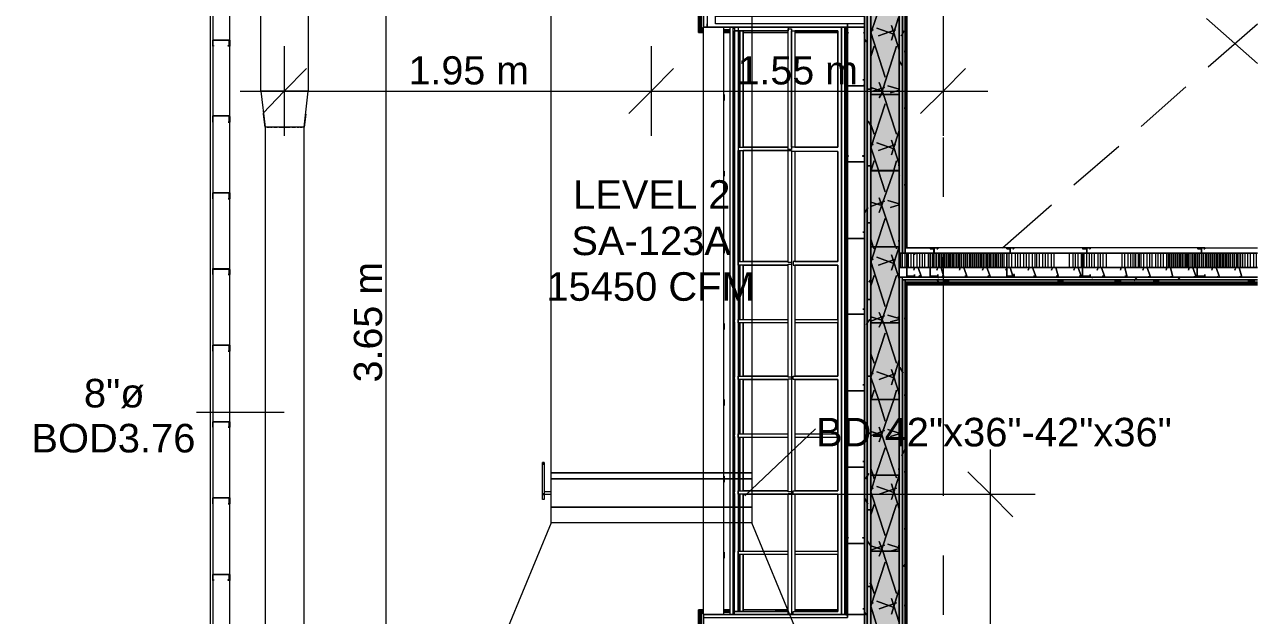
# Model space of a CAD drawing. Header units: metres. Extents: x -2 to 207, y -8 to 52.
# Drawn here: x 53.51 to 60.07, y 27.83 to 30.97 of the extents above; entities that cross this region are included whole.
import ezdxf

# ---------------------------------------------------------------- set-up
doc = ezdxf.new("R2010")
doc.units = ezdxf.units.M
doc.layers.add('HVAC - Ductos', color=5, linetype='Continuous', lineweight=0)
doc.layers.add('PDF_Text', color=7, linetype='Continuous', lineweight=0)
doc.layers.add('PDF_Geometry', color=7, linetype='Continuous', lineweight=0, true_color=0xaaaaaa)
doc.layers.add('PDF_Solid Fills', color=7, linetype='Continuous', lineweight=0, true_color=0xffffff)
doc.styles.add('PDF Helvetica', font='')
doc.styles.get('PDF Helvetica').set_extended_font_data('Helvetica')

msp = doc.modelspace()

# ---------------------------------------------------------------- hatches: boundary and pattern name
at = {"layer": 'PDF_Solid Fills', "lineweight": 0, "transparency": 33554559}
h = msp.add_hatch(color=256, dxfattribs=at)
h.paths.add_polyline_path([(57.9808, 26.6994), (57.9945, 26.6994), (57.9945, 32.8939), (57.9808, 32.8939)])
h.paths.add_polyline_path([(57.9945, 24.3811), (57.9808, 24.3811), (57.9808, 22.7408), (57.9945, 22.7408)])
h = msp.add_hatch(color=256, dxfattribs=at)
h.paths.add_polyline_path([(57.9808, 26.6994), (57.9945, 26.6994), (57.9945, 32.8939), (57.9808, 32.8939)])
h.paths.add_polyline_path([(57.9945, 24.3811), (57.9808, 24.3811), (57.9808, 22.7408), (57.9945, 22.7408)])
h = msp.add_hatch(color=256, dxfattribs=at)
h.paths.add_polyline_path([(58.0128, 26.6994), (58.0128, 32.8801), (57.9945, 32.8801), (57.9945, 26.6994)])
h.paths.add_polyline_path([(58.0128, 22.7545), (58.0128, 24.3811), (57.9945, 24.3811), (57.9945, 22.7545)])
h = msp.add_hatch(color=256, dxfattribs=at)
h.paths.add_polyline_path([(58.0128, 26.6994), (58.0128, 32.8801), (57.9945, 32.8801), (57.9945, 26.6994)])
h.paths.add_polyline_path([(58.0128, 22.7545), (58.0128, 24.3811), (57.9945, 24.3811), (57.9945, 22.7545)])
h = msp.add_hatch(color=256, dxfattribs=at)
h.paths.add_polyline_path([(58.164, 26.6994), (58.164, 32.7289), (58.0128, 32.7289), (58.0128, 26.6994)])
h.paths.add_polyline_path([(58.164, 24.3811), (58.0128, 24.3811), (58.0128, 22.9057), (58.0448, 22.9103), (58.164, 22.9103)])
h = msp.add_hatch(color=256, dxfattribs=at)
h.paths.add_polyline_path([(58.164, 26.6994), (58.164, 32.7289), (58.0128, 32.7289), (58.0128, 26.6994)])
h.paths.add_polyline_path([(58.164, 24.3811), (58.0128, 24.3811), (58.0128, 22.9057), (58.1457, 22.9103), (58.164, 22.9103)])
h = msp.add_hatch(color=256, dxfattribs=at)
h.paths.add_polyline_path([(58.164, 29.7554), (58.1823, 29.7554), (58.1823, 32.7106), (58.164, 32.7106)])
h.paths.add_polyline_path([(58.1823, 22.9378), (58.164, 22.9378), (58.164, 22.9241), (58.1823, 22.9241)])
h.paths.add_polyline_path([(58.164, 22.9424), (58.1823, 22.9424), (58.1823, 24.3811), (58.164, 24.3811)])
h.paths.add_polyline_path([(58.164, 26.6994), (58.1823, 26.6994), (58.1823, 29.6271), (58.164, 29.6271)])
h = msp.add_hatch(color=256, dxfattribs=at)
h.paths.add_polyline_path([(58.1961, 24.3811), (58.1823, 24.3811), (58.1823, 22.9378), (58.1961, 22.9378)])
h.paths.add_polyline_path([(58.1823, 29.7554), (58.1961, 29.7554), (58.1961, 32.6969), (58.1823, 32.6969)])
h.paths.add_polyline_path([(58.1823, 26.6994), (58.1961, 26.6994), (58.1961, 29.6133), (58.1823, 29.6133)])
h = msp.add_hatch(color=256, dxfattribs=at)
h.paths.add_polyline_path([(58.164, 26.6994), (58.1823, 26.6994), (58.1823, 29.6271), (58.164, 29.6271)])
h.paths.add_polyline_path([(58.164, 22.9241), (58.1823, 22.9241), (58.1823, 24.3811), (58.164, 24.3811)])
h = msp.add_hatch(color=256, dxfattribs=at)
h.paths.add_polyline_path([(58.1823, 26.6994), (58.1961, 26.6994), (58.1961, 29.6133), (58.1823, 29.6133)])
h.paths.add_polyline_path([(58.1823, 22.9378), (58.1961, 22.9378), (58.1961, 24.3811), (58.1823, 24.3811)])

# ---------------------------------------------------------------- linework, layer by layer
at = {"layer": 'HVAC - Ductos', "lineweight": 0}
for points in [[(54.769, 30.6167), (54.769, 33.6865), (55.0209, 33.6865), (55.0209, 30.6167)], [(57.3806, 28.587), (56.313, 28.587), (56.313, 31.0245), (57.3806, 31.0245)], [(56.313, 28.555), (56.313, 28.587), (57.3806, 28.587), (57.3806, 28.555)], [(57.3806, 28.4037), (57.3806, 28.3213), (56.313, 28.3213), (56.313, 28.4037)], [(57.3806, 28.3213), (56.313, 28.3213), (56.0839, 27.7669), (57.6096, 27.7669)]]:
    msp.add_lwpolyline(points, close=True, dxfattribs=at)
for points in [[(55.4333, 32.6052), (55.4333, 31.2078), (55.4333, 27.5654), (55.4333, 24.152)], [(54.8927, 30.855), (54.8927, 30.6167), (54.8927, 30.3785)], [(56.8444, 30.855), (56.8444, 30.6167), (56.8444, 30.3785)], [(58.3977, 30.855), (58.3977, 30.6167), (58.3977, 30.3785)], [(55.0118, 30.7359), (54.8927, 30.6167), (54.7781, 30.4977)], [(56.9636, 30.7359), (56.8444, 30.6167), (56.7254, 30.4977)], [(58.5168, 30.7359), (58.3977, 30.6167), (58.2785, 30.4977)], [(54.659, 30.6167), (56.8444, 30.6167), (58.6359, 30.6167)], [(55.0072, 30.4931), (54.998, 30.4243), (55.0209, 30.6167), (54.769, 30.6167), (54.7919, 30.4243), (54.7827, 30.4931)], [(54.7965, 30.4243), (54.7919, 30.4243), (54.7919, 26.5894), (54.7965, 26.5894)], [(54.998, 30.4243), (54.9935, 30.4243), (54.9752, 30.4243), (54.9568, 30.4243), (54.9247, 30.4243), (54.8927, 30.4243), (54.8652, 30.4243), (54.8331, 30.4243), (54.8148, 30.4243), (54.7965, 30.4243), (54.7919, 30.4243)], [(54.8011, 30.4243), (54.8057, 30.4243), (54.8148, 30.4243)], [(54.8194, 30.4243), (54.8239, 30.4243), (54.8285, 30.4243)], [(54.8377, 30.4243), (54.8423, 30.4243), (54.856, 30.4243)], [(54.8652, 30.4243), (54.8697, 30.4243), (54.8927, 30.4243), (54.9201, 30.4243), (54.9247, 30.4243)], [(54.9339, 30.4243), (54.9477, 30.4243), (54.9522, 30.4243)], [(54.9614, 30.4243), (54.966, 30.4243), (54.9706, 30.4243)], [(54.9752, 30.4243), (54.9843, 30.4243), (54.9889, 30.4243)], [(54.998, 27.6524), (54.998, 30.4243), (54.9935, 30.4243)], [(54.8927, 28.9077), (54.4254, 28.9077)], [(57.3439, 28.4634), (57.7196, 28.8207)], [(58.6497, 22.9332), (58.6497, 25.5219), (58.6497, 28.7108)], [(58.5306, 28.5916), (58.6497, 28.4725), (58.7688, 28.3534)], [(57.4904, 28.4725), (58.6497, 28.4725), (58.8879, 28.4725)]]:
    msp.add_lwpolyline(points, dxfattribs=at)
at = {"layer": 'PDF_Geometry', "lineweight": 0}
for points in [[(54.4986, 32.8939), (53.0188, 32.8939), (53.0188, 32.8022), (53.0188, 32.7885), (53.0188, 22.8325), (53.0188, 22.7866), (53.0233, 22.7866), (53.0371, 22.7866), (53.0371, 32.7885), (54.4986, 32.7885), (54.4986, 22.8645), (54.604, 22.8645), (54.604, 32.8939), (54.5124, 32.8939)], [(57.9808, 26.6994), (57.9945, 26.6994), (57.9945, 32.8939), (57.9808, 32.8939)], [(57.9945, 26.6994), (58.0128, 26.6994), (58.0128, 32.8801), (57.9945, 32.8801)], [(58.0128, 26.6994), (58.164, 26.6994), (58.164, 32.7289), (58.0128, 32.7289)], [(58.164, 29.7554), (58.1823, 29.7554), (58.1823, 32.7106), (58.164, 32.7106)], [(58.1823, 29.7554), (58.1961, 29.7554), (58.1961, 32.6969), (58.1823, 32.6969)], [(58.2007, 32.6969), (58.2007, 29.7828), (58.2007, 32.6969), (60.07, 32.6969)], [(58.2053, 29.7828), (58.2053, 32.6877)], [(58.2053, 29.7828), (58.2053, 32.6877)], [(57.1102, 30.9421), (57.1102, 31.2444)], [(57.1239, 30.9558), (57.88, 30.9558), (57.8754, 30.9558)], [(57.2477, 30.9558), (57.2293, 30.9558), (57.2293, 27.8357), (57.8754, 27.8357), (57.88, 27.8357), (57.88, 30.9558), (57.8754, 30.9558), (57.8754, 27.8357), (57.8754, 30.9558)], [(57.8891, 30.9558), (57.88, 30.9558), (57.88, 27.8311), (57.8891, 27.8311)], [(57.9762, 30.9237), (57.9762, 30.9283), (57.9808, 30.9283), (57.9808, 30.9558), (57.9762, 30.9558), (57.8891, 30.9558), (57.8891, 30.9283), (57.8937, 30.9283), (57.8937, 30.9237), (57.8891, 30.9237), (57.8891, 30.9558), (57.9762, 30.9558), (57.9808, 30.9558), (57.9808, 30.9237)], [(57.1057, 30.9375), (57.1239, 30.9375)], [(57.266, 30.9421), (57.2293, 30.9421)], [(57.266, 30.9421), (57.2293, 30.9421)], [(57.2293, 30.9375), (57.266, 30.9375)], [(57.2293, 30.9283), (57.266, 30.9283)], [(57.2889, 30.9375), (57.3072, 30.9375), (57.3072, 27.8494), (57.2889, 27.8494)], [(57.3072, 30.9283), (57.3164, 30.9283)], [(57.3164, 30.9375), (57.3164, 30.319), (57.3164, 30.9375), (57.3347, 30.9375)], [(57.3347, 30.9283), (57.573, 30.9283)], [(57.573, 30.3052), (57.573, 30.9466), (57.5913, 30.9466), (57.5913, 30.3052)], [(57.6096, 30.9283), (57.8387, 30.9283)], [(57.8387, 30.9375), (57.8387, 30.319)], [(54.5124, 30.887), (54.5994, 30.887), (54.604, 30.887), (54.604, 30.855), (54.5948, 30.855), (54.5948, 30.8596), (54.5994, 30.8596), (54.5994, 30.887), (54.5124, 30.887), (54.5124, 30.8596), (54.517, 30.8596), (54.517, 30.855), (54.5124, 30.855)], [(57.8891, 30.6488), (57.8891, 30.6442), (57.9762, 30.6442), (57.9762, 30.6488), (57.9808, 30.6488), (57.9808, 30.6763), (57.9716, 30.6763), (57.9808, 30.6763), (57.9808, 30.6488), (57.9808, 30.6442), (57.9762, 30.6442), (57.8891, 30.6442), (57.8891, 30.6488), (57.8891, 30.6763)], [(57.8937, 30.6763), (57.8891, 30.6763)], [(58.164, 30.5984), (58.0128, 30.5984), (58.0128, 30.6305), (58.0174, 30.6305), (58.0174, 30.6259), (58.0128, 30.6259), (58.0128, 30.5984), (58.164, 30.5984), (58.164, 30.6259), (58.1594, 30.6259), (58.1594, 30.6305), (58.164, 30.6305)], [(54.5124, 30.4793), (54.5124, 30.4839), (54.5994, 30.4839), (54.604, 30.4793), (54.604, 30.4518), (54.5948, 30.4518), (54.5994, 30.4518), (54.5994, 30.4793), (54.5994, 30.4839), (54.5124, 30.4839), (54.5124, 30.4793), (54.5124, 30.4518)], [(54.517, 30.4518), (54.5124, 30.4518)], [(57.2798, 30.3144), (57.2889, 30.3144)], [(57.3164, 30.3006), (57.3164, 29.7096)], [(57.573, 30.3006), (57.5913, 30.3006), (57.5913, 29.705), (57.573, 29.705)], [(57.8387, 30.296), (57.8387, 29.7096)], [(57.8937, 30.2732), (57.8937, 30.2686), (57.8891, 30.2686), (57.8891, 30.241), (57.9762, 30.241), (57.9808, 30.241), (57.9808, 30.2686), (57.9716, 30.2686), (57.9716, 30.2732), (57.9808, 30.2732), (57.9808, 30.241), (57.9762, 30.241), (57.8891, 30.241), (57.8891, 30.2732)], [(58.164, 30.1952), (58.164, 30.1906), (58.0128, 30.1906), (58.0128, 30.1952), (58.0128, 30.2228), (58.0174, 30.2228), (58.0128, 30.2228), (58.0128, 30.1952), (58.164, 30.1952), (58.164, 30.2228)], [(58.1594, 30.2228), (58.164, 30.2228)], [(54.5124, 30.0761), (54.5994, 30.0761), (54.604, 30.0761), (54.604, 30.0441), (54.5948, 30.0441), (54.5994, 30.0441), (54.5994, 30.0761), (54.5124, 30.0761), (54.5124, 30.0441)], [(54.517, 30.0441), (54.5124, 30.0441)], [(57.8891, 29.8379), (57.8891, 29.8333), (57.9762, 29.8333), (57.9808, 29.8333), (57.9808, 29.8379), (57.9808, 29.8654), (57.9716, 29.8654), (57.9808, 29.8654), (57.9808, 29.8379), (57.9808, 29.8333), (57.9762, 29.8333), (57.8891, 29.8333), (57.8891, 29.8379), (57.8891, 29.8654)], [(57.8937, 29.8654), (57.8891, 29.8654)], [(58.164, 29.7874), (58.0128, 29.7874), (58.0128, 29.8195), (58.0174, 29.8195), (58.0128, 29.8195), (58.0128, 29.7874), (58.164, 29.7874), (58.164, 29.8195)], [(58.1594, 29.8195), (58.164, 29.8195)], [(58.3702, 29.7554), (58.3519, 29.7554), (58.3519, 29.7783), (58.3473, 29.7783), (58.3335, 29.7783), (58.3289, 29.7828), (58.3335, 29.7828), (58.3702, 29.7828), (58.3702, 29.7783), (58.3656, 29.7783), (58.3702, 29.7783), (58.3702, 29.7828), (58.3289, 29.7828), (58.3289, 29.7783), (58.3473, 29.7783), (58.3473, 29.7554), (58.3289, 29.7554), (58.3289, 29.6317), (58.3702, 29.6317), (58.3702, 29.6408), (58.3702, 29.6317), (58.3289, 29.6317), (58.3289, 29.7554)], [(58.7779, 29.7554), (58.7551, 29.7554), (58.7551, 29.7783), (58.7367, 29.7783), (58.7367, 29.7828), (58.7733, 29.7828), (58.7733, 29.7783), (58.7688, 29.7783), (58.7733, 29.7783), (58.7779, 29.7828), (58.7733, 29.7828), (58.7367, 29.7828), (58.7367, 29.7783), (58.7551, 29.7783), (58.7551, 29.7554), (58.7367, 29.7554), (58.7367, 29.6317), (58.7733, 29.6317), (58.7779, 29.6317), (58.7779, 29.6408), (58.7733, 29.6408), (58.7733, 29.6317), (58.7367, 29.6317), (58.7367, 29.7554)], [(59.1811, 29.7554), (59.1628, 29.7554), (59.1628, 29.7783), (59.1582, 29.7783), (59.1444, 29.7783), (59.1444, 29.7828), (59.1811, 29.7828), (59.1811, 29.7783), (59.1766, 29.7783), (59.1811, 29.7783), (59.1811, 29.7828), (59.1399, 29.7828), (59.1399, 29.7783), (59.1582, 29.7783), (59.1628, 29.7783), (59.1628, 29.7554), (59.1444, 29.7554), (59.1399, 29.7554), (59.1399, 29.6317), (59.1444, 29.6317), (59.1811, 29.6317), (59.1811, 29.6408), (59.1811, 29.6317), (59.1399, 29.6317), (59.1399, 29.7554)], [(59.7905, 29.7554), (59.7722, 29.7554), (59.7722, 29.7783), (59.7539, 29.7783), (59.7539, 29.7828), (59.7905, 29.7828), (59.7905, 29.7783), (59.7859, 29.7783), (59.7905, 29.7783), (59.7905, 29.7828), (59.7539, 29.7828), (59.7493, 29.7828), (59.7539, 29.7783), (59.7722, 29.7783), (59.7722, 29.7554), (59.7539, 29.7554), (59.7493, 29.7554), (59.7493, 29.6317), (59.7539, 29.6317), (59.7905, 29.6317), (59.7905, 29.6408), (59.7905, 29.6317), (59.7539, 29.6317), (59.7493, 29.6317), (59.7493, 29.7554), (59.7539, 29.7554)], [(58.2465, 29.7554), (58.2465, 29.7462), (58.2465, 29.7554), (58.2098, 29.7554), (58.2053, 29.7554), (58.2053, 29.6317), (58.2098, 29.6317), (58.2465, 29.6317), (58.2465, 29.6408), (58.2465, 29.6317), (58.2098, 29.6317), (58.2053, 29.6317), (58.2053, 29.7554), (58.2098, 29.7554)], [(54.5124, 29.6684), (54.5124, 29.673), (54.5994, 29.673), (54.5994, 29.6684), (54.604, 29.6684), (54.604, 29.6408), (54.5948, 29.6408), (54.5994, 29.6408), (54.5994, 29.6684), (54.5124, 29.6684), (54.5124, 29.6408)], [(57.3164, 29.6912), (57.3164, 29.4026)], [(57.573, 29.0956), (57.573, 29.6958), (57.5913, 29.6958), (57.5913, 29.0956)], [(54.517, 29.6408), (54.5124, 29.6408)], [(58.164, 26.6994), (58.1823, 26.6994), (58.1823, 29.6271), (58.164, 29.6271)], [(58.1823, 26.6994), (58.1961, 26.6994), (58.1961, 29.6133), (58.1823, 29.6133)], [(58.1961, 29.5996), (60.07, 29.5996)], [(58.2053, 22.9516), (58.2053, 29.5859), (58.2053, 22.947), (58.2053, 29.5859)], [(60.07, 29.5859), (58.2053, 29.5859)], [(60.07, 29.5859), (58.2053, 29.5859)], [(58.1961, 29.5721), (58.1961, 22.9424)], [(57.8891, 29.4301), (57.9762, 29.4301), (57.9808, 29.4301), (57.9808, 29.4575), (57.9716, 29.4575), (57.9808, 29.4575), (57.9808, 29.4301), (57.9762, 29.4301), (57.8891, 29.4301), (57.8891, 29.4575)], [(57.8937, 29.4575), (57.8891, 29.4575)], [(57.3164, 29.3843), (57.3164, 29.1002)], [(58.164, 29.3843), (58.0128, 29.3843), (58.0128, 29.4163), (58.0174, 29.4163), (58.0174, 29.4117), (58.0128, 29.4117), (58.0128, 29.3843), (58.164, 29.3843), (58.164, 29.4117), (58.1594, 29.4117), (58.1594, 29.4163), (58.164, 29.4163)], [(54.5124, 29.2652), (54.5994, 29.2652), (54.604, 29.2652), (54.604, 29.233), (54.5948, 29.233), (54.5994, 29.233), (54.5994, 29.2652), (54.5124, 29.2652), (54.5124, 29.233)], [(54.517, 29.233), (54.5124, 29.233)], [(57.3164, 29.0819), (57.3164, 28.7932)], [(57.573, 28.4863), (57.573, 29.0865), (57.5913, 29.0865), (57.5913, 28.4863)], [(57.8891, 29.0223), (57.9762, 29.0223), (57.9808, 29.0223), (57.9808, 29.0544), (57.9716, 29.0544), (57.9808, 29.0544), (57.9808, 29.0223), (57.9762, 29.0223), (57.8891, 29.0223), (57.8891, 29.0544)], [(57.8937, 29.0544), (57.8891, 29.0544)], [(58.164, 28.9811), (58.164, 28.9765), (58.0128, 28.9765), (58.0128, 28.9811), (58.0128, 29.0086), (58.0174, 29.0086), (58.0128, 29.0086), (58.0128, 28.9811), (58.0128, 28.9765), (58.164, 28.9765), (58.164, 28.9811), (58.164, 29.0086)], [(58.1594, 29.0086), (58.164, 29.0086)], [(54.5124, 28.8574), (54.5994, 28.8574), (54.604, 28.8574), (54.604, 28.8299), (54.5948, 28.8299), (54.5994, 28.8299), (54.5994, 28.8574), (54.5124, 28.8574), (54.5124, 28.8299)], [(54.517, 28.8299), (54.5124, 28.8299)], [(57.3164, 28.7749), (57.3164, 28.4908)], [(57.8891, 28.6192), (57.9762, 28.6192), (57.9808, 28.6192), (57.9808, 28.6466), (57.9716, 28.6466), (57.9808, 28.6466), (57.9808, 28.6192), (57.9808, 28.6146), (57.9762, 28.6146), (57.8891, 28.6146), (57.8891, 28.6192), (57.8891, 28.6466)], [(57.8937, 28.6466), (57.8891, 28.6466)], [(58.164, 28.5733), (58.0128, 28.5733), (58.0128, 28.6054), (58.0174, 28.6054), (58.0128, 28.6054), (58.0128, 28.5733), (58.164, 28.5733), (58.164, 28.6054)], [(58.1594, 28.6054), (58.164, 28.6054)], [(57.3164, 28.4725), (57.3164, 28.1701)], [(57.573, 28.4771), (57.5913, 28.4771), (57.5913, 27.8357), (57.573, 27.8357)], [(54.5124, 28.4496), (54.5124, 28.4542), (54.5994, 28.4542), (54.604, 28.4542), (54.604, 28.4496), (54.604, 28.4221), (54.5948, 28.4221), (54.5994, 28.4221), (54.5994, 28.4496), (54.5994, 28.4542), (54.5124, 28.4542), (54.5124, 28.4496), (54.5124, 28.4221)], [(54.517, 28.4221), (54.5124, 28.4221)], [(57.8937, 28.2434), (57.8937, 28.2388), (57.8891, 28.2388), (57.8891, 28.2114), (57.9762, 28.2114), (57.9808, 28.2114), (57.9808, 28.2388), (57.9716, 28.2388), (57.9716, 28.2434), (57.9808, 28.2434), (57.9808, 28.2114), (57.9762, 28.2114), (57.8891, 28.2114), (57.8891, 28.2434)], [(57.3347, 27.8494), (57.3347, 28.1518), (57.3347, 27.8494), (57.3164, 27.8494), (57.3164, 28.1518), (57.3164, 27.8494)], [(58.164, 28.1701), (58.0128, 28.1701), (58.0128, 28.1976), (58.0174, 28.1976), (58.0128, 28.1976), (58.0128, 28.1701), (58.164, 28.1701), (58.164, 28.1976)], [(58.1594, 28.1976), (58.164, 28.1976)], [(54.5124, 28.0464), (54.5994, 28.0464), (54.604, 28.0464), (54.604, 28.0144), (54.5948, 28.0144), (54.5948, 28.019), (54.5994, 28.019), (54.5994, 28.0464), (54.5124, 28.0464), (54.5124, 28.019), (54.517, 28.019), (54.517, 28.0144), (54.5124, 28.0144)], [(57.1102, 27.5241), (57.1057, 27.5241), (57.1011, 27.5241), (57.0965, 27.5241), (57.0965, 27.8585), (57.1011, 27.8585), (57.1011, 27.8539), (57.1057, 27.8539), (57.1057, 27.8494), (57.1102, 27.8494)], [(57.88, 27.8311), (57.1239, 27.8311), (57.1239, 27.8357), (57.2293, 27.8357), (57.8754, 27.8357), (57.88, 27.8357)], [(57.1239, 27.8311), (57.1239, 27.8173), (57.8891, 27.8173), (57.8891, 27.8311)], [(57.266, 27.8585), (57.2293, 27.8585)], [(57.266, 27.8494), (57.2293, 27.8494)], [(57.2293, 27.8494), (57.266, 27.8494)], [(57.2293, 27.8448), (57.266, 27.8448)], [(57.3164, 27.8585), (57.3072, 27.8585)], [(57.573, 27.8585), (57.3347, 27.8585)], [(57.8387, 27.8585), (57.6096, 27.8585)], [(57.8891, 27.8357), (57.9762, 27.8357), (57.9808, 27.8357), (57.9808, 27.8631), (57.9716, 27.8631), (57.9808, 27.8631), (57.9808, 27.8357), (57.9808, 27.8311), (57.9762, 27.8311), (57.8891, 27.8311), (57.8891, 27.8357), (57.8891, 27.8631)], [(57.8937, 27.8631), (57.8891, 27.8631)]]:
    msp.add_lwpolyline(points, close=True, dxfattribs=at)
for points in [[(60.07, 32.9121), (57.9808, 32.9121), (57.9808, 32.6969), (57.9808, 26.6994), (58.1961, 26.6994), (58.1961, 29.595), (60.07, 29.595)], [(57.9808, 32.9121), (57.9808, 26.6994), (57.9808, 32.9121)], [(60.07, 32.8939), (57.9945, 32.8939), (57.9945, 32.8801), (57.9945, 32.6969), (57.9945, 26.6994), (57.9945, 26.6627), (58.0128, 26.6627), (57.9945, 26.6627), (57.9808, 26.6627), (57.9945, 26.6627), (57.9945, 24.3811), (57.9945, 22.9378), (57.9945, 22.7545), (57.9945, 22.7408), (60.07, 22.7408)], [(57.9945, 24.3811), (58.0128, 24.3811), (58.0128, 26.6627), (58.0128, 26.6994), (58.0128, 32.6969), (58.0128, 32.7289), (58.0128, 32.8801), (60.0699, 32.8801)], [(54.4986, 32.8022), (54.5124, 32.8022), (54.5124, 32.7885), (54.5124, 30.4793)], [(57.1239, 27.5241), (57.1239, 27.8357), (57.1102, 27.8448), (57.1102, 27.5241), (57.1102, 27.8494), (57.1102, 27.5241), (57.1102, 27.8448), (57.1239, 27.8357), (57.1239, 30.9558), (57.1239, 32.7793), (57.1239, 30.9558), (57.1102, 30.9421), (57.1057, 30.9375), (57.1011, 30.9329), (57.0965, 30.9283), (57.1239, 30.9283), (57.0965, 30.9283), (57.1011, 30.9329), (57.1057, 30.9375), (57.1057, 31.2444), (57.1057, 30.9375), (57.1011, 30.9329), (57.0965, 30.9283), (57.0965, 31.2444)], [(57.1239, 32.7793), (57.1239, 30.9558), (57.1239, 32.7793)], [(57.1423, 32.7793), (57.1423, 30.9558), (57.1423, 30.9741)], [(60.07, 29.6775), (59.7493, 29.6775), (60.07, 29.6775), (59.7493, 29.6775), (59.1399, 29.6775), (58.7367, 29.6775), (58.3289, 29.6775), (58.2053, 29.6775), (58.1961, 29.6775), (58.164, 29.6775), (58.164, 29.7554), (58.164, 32.6969), (58.164, 32.7106), (58.164, 32.7289), (60.07, 32.7289)], [(57.9808, 26.6994), (57.9808, 32.6969)], [(60.07, 32.7106), (58.1823, 32.7106), (58.1823, 32.6969), (58.1823, 29.7554), (58.164, 29.7554), (58.164, 29.6775), (58.164, 29.6271), (58.164, 26.6994), (58.164, 26.6627), (58.164, 24.3811), (58.0128, 24.3811)], [(60.07, 32.6969), (58.1961, 32.6969), (60.07, 32.6969), (58.1961, 32.6969), (60.07, 32.6969), (58.1961, 32.6969), (58.1961, 29.7828), (58.1961, 32.6969), (58.1961, 29.7828), (58.1961, 32.6923), (60.07, 32.6923), (58.1961, 32.6923), (58.1961, 29.7828), (58.1961, 32.6969), (58.1961, 29.7828), (58.1961, 29.7554), (58.1961, 29.7828)], [(58.3289, 29.7828), (58.1961, 29.7828), (58.1961, 32.6969), (60.07, 32.6969)], [(58.1961, 32.6969), (58.1961, 29.7828), (58.1961, 32.6969)], [(58.3977, 31.9546), (58.3977, 30.6855)], [(57.0965, 31.2444), (57.0965, 30.9283), (57.1011, 30.9329), (57.1057, 30.9375), (57.1102, 30.9421), (57.1239, 30.9421), (57.1102, 30.9421), (57.1239, 30.9421), (57.1102, 30.9421), (57.1239, 30.9421), (57.1102, 30.9421), (57.1239, 30.9558), (57.1239, 31.2444)], [(57.1239, 31.2444), (57.1239, 30.9558), (57.1102, 30.9421), (57.1102, 31.2444), (57.1102, 30.9421), (57.1102, 31.2444)], [(57.1102, 31.2444), (57.1102, 30.9421), (57.1239, 30.9558), (57.1423, 30.9558), (57.8891, 30.9558), (57.8891, 30.9741)], [(57.9808, 27.8173), (57.9808, 30.9741), (57.1881, 30.9741), (57.1881, 31.0154), (57.2477, 31.0154), (57.6005, 31.0154), (57.9166, 31.0154), (57.9808, 31.0154), (57.9166, 31.0154), (57.6005, 31.0154), (57.2477, 31.0154), (57.2339, 31.0154), (57.2339, 31.0657), (57.9808, 31.0657)], [(57.266, 27.8357), (57.266, 30.9558)], [(57.2889, 30.9558), (57.2889, 30.9512), (57.2798, 30.9512), (57.2889, 30.9512), (57.2889, 30.3144), (57.2889, 30.3052), (57.2798, 30.3052), (57.2889, 30.3052), (57.2889, 29.705), (57.2798, 29.705), (57.2889, 29.705), (57.2889, 29.6958)], [(57.2798, 30.9558), (57.2798, 27.8357), (57.2889, 27.8357), (57.2889, 28.1564), (57.2798, 28.1564)], [(57.573, 30.9558), (57.573, 30.9375), (57.3072, 30.9375), (57.2889, 30.9375)], [(57.3072, 30.9558), (57.3072, 30.9375), (57.3072, 30.319), (57.573, 30.319), (57.3347, 30.319), (57.3347, 30.9375), (57.3347, 30.319)], [(57.857, 30.9558), (57.857, 27.8357), (57.857, 30.9558)], [(57.8891, 30.9741), (57.8891, 27.8173)], [(57.8891, 27.8173), (57.8891, 30.9741), (57.8891, 27.8173)], [(57.9808, 30.9741), (57.9808, 30.9558), (57.9808, 27.8357), (57.9808, 27.8173)], [(60.07, 30.7634), (59.7997, 31.0016)], [(59.8088, 30.745), (60.07, 30.9741)], [(57.266, 30.9421), (57.2293, 30.9421)], [(57.2293, 30.9421), (57.266, 30.9421)], [(57.573, 30.9375), (57.5042, 30.9375)], [(57.8387, 30.319), (57.5913, 30.319), (57.5913, 30.9375), (57.8387, 30.9375), (57.6096, 30.9375), (57.6096, 30.319), (57.8387, 30.319), (57.6096, 30.319)], [(57.8387, 30.9375), (57.6096, 30.9375)], [(59.4515, 30.4289), (59.6897, 30.6397)], [(57.2339, 30.5984), (57.2339, 30.5709), (57.2339, 30.5663), (57.2293, 30.5663)], [(54.5124, 30.4518), (54.5124, 29.6684)], [(58.3977, 30.3693), (58.3977, 30.0532)], [(57.3072, 30.319), (57.3072, 30.3006)], [(57.3347, 29.6912), (57.3347, 29.4026), (57.3347, 29.6912), (57.573, 29.6912), (57.3072, 29.6912), (57.3072, 29.7096), (57.573, 29.7096), (57.3347, 29.7096), (57.3347, 30.3006), (57.3347, 29.7096)], [(57.3072, 29.7096), (57.3072, 30.3006), (57.573, 30.3006), (57.3347, 30.3006)], [(57.5821, 30.3006), (57.5821, 30.3052)], [(59.0941, 30.1174), (59.3323, 30.3235)], [(57.8387, 30.296), (57.5913, 30.296), (57.5913, 27.8357)], [(57.6096, 30.296), (57.6096, 29.7096), (57.8387, 29.7096), (57.6005, 29.7096), (57.6005, 29.6912), (57.8387, 29.6912), (57.6096, 29.6912), (57.6096, 29.1002), (57.8387, 29.1002)], [(57.2339, 30.1906), (57.2339, 30.1631), (57.2293, 30.1631)], [(58.7138, 29.7828), (58.975, 30.0119)], [(57.2339, 29.7874), (57.2339, 29.7554), (57.2293, 29.7554)], [(58.1823, 29.7554), (58.1961, 29.7554), (60.07, 29.7554), (58.1961, 29.7554), (58.1961, 29.7828), (58.3289, 29.7828)], [(58.7367, 29.7828), (58.3702, 29.7828)], [(58.7367, 29.7828), (58.3702, 29.7828)], [(59.1444, 29.7828), (58.7733, 29.7828)], [(59.1444, 29.7828), (58.7733, 29.7828)], [(59.7539, 29.7828), (59.1811, 29.7828)], [(59.7539, 29.7828), (59.1811, 29.7828)], [(59.7905, 29.7828), (60.07, 29.7828)], [(59.7905, 29.7828), (60.07, 29.7828)], [(57.6096, 29.7096), (57.8387, 29.7096)], [(60.07, 29.7554), (58.164, 29.7554), (58.164, 29.6775)], [(58.3977, 29.7325), (58.3977, 28.4634)], [(57.2798, 29.6958), (57.2889, 29.6958), (57.2889, 29.3981), (57.2798, 29.3981)], [(57.6096, 29.4026), (57.8387, 29.4026), (57.8387, 29.6912), (57.8387, 29.1002), (57.8387, 29.3843), (57.6096, 29.3843)], [(57.8387, 29.6912), (57.6096, 29.6912)], [(60.07, 29.6271), (58.1961, 29.6271), (58.1823, 29.6271), (58.164, 29.6271), (58.164, 29.6775), (58.2053, 29.6775), (58.3289, 29.6775), (58.7367, 29.6775), (59.1399, 29.6775), (59.7493, 29.6775), (59.1399, 29.6775), (58.7367, 29.6775), (58.3289, 29.6775), (58.2053, 29.6775), (58.164, 29.6775), (58.164, 29.6271), (60.07, 29.6271)], [(54.5124, 29.6408), (54.5124, 23.7396)], [(60.07, 29.6133), (58.1823, 29.6133), (58.1823, 29.6271), (60.07, 29.6271)], [(58.1961, 22.9378), (58.1961, 24.3811), (58.1823, 24.3811), (58.1823, 26.6627), (58.1823, 26.6994), (58.1823, 29.6133), (58.1961, 29.6133), (60.07, 29.6133), (58.1961, 29.6133), (58.1961, 29.5996), (58.1961, 26.6994), (58.1961, 26.6627), (58.1961, 24.3811)], [(58.1961, 26.6994), (58.1961, 29.5996), (58.1961, 26.6994)], [(58.1961, 29.5996), (60.07, 29.5996)], [(58.1961, 29.5996), (58.1961, 29.595)], [(58.1961, 29.595), (58.1961, 22.9378)], [(58.1961, 29.595), (58.1961, 22.9378)], [(58.1961, 29.595), (60.07, 29.595)], [(60.07, 29.595), (58.1961, 29.595)], [(58.1961, 29.595), (60.07, 29.595)], [(58.1961, 29.595), (58.1961, 22.9378)], [(58.1961, 29.595), (58.1961, 22.9378)], [(58.1961, 29.595), (60.07, 29.595)], [(60.07, 29.595), (58.1961, 29.595)], [(58.1961, 29.595), (60.07, 29.595)], [(60.07, 29.595), (58.1961, 29.595)], [(58.2007, 22.9378), (58.2007, 29.595), (60.07, 29.595), (58.2007, 29.595), (58.2007, 22.9378), (60.07, 22.9378)], [(58.7733, 29.6363), (58.7779, 29.6363)], [(57.2798, 29.3889), (57.2889, 29.3889), (57.2889, 29.0956), (57.2798, 29.0956)], [(57.573, 29.3843), (57.3072, 29.3843), (57.3072, 29.4026), (57.573, 29.4026)], [(57.3347, 29.0819), (57.3347, 28.7932), (57.3347, 29.0819), (57.573, 29.0819), (57.3072, 29.0819), (57.3072, 29.1002), (57.573, 29.1002), (57.3347, 29.1002), (57.3347, 29.3843), (57.3347, 29.1002)], [(57.2339, 29.3797), (57.2339, 29.3522), (57.2293, 29.3476)], [(57.2798, 29.0865), (57.2889, 29.0865), (57.2889, 28.7886), (57.2798, 28.7886)], [(57.8387, 29.0819), (57.6096, 29.0819), (57.8387, 29.0819), (57.6005, 29.0819), (57.6005, 29.1002), (57.8387, 29.1002), (57.6096, 29.1002)], [(57.6096, 28.7932), (57.8387, 28.7932), (57.8387, 29.0819), (57.8387, 28.4908), (57.8387, 28.7749), (57.6096, 28.7749)], [(57.6096, 29.0819), (57.6096, 28.4908), (57.8387, 28.4908), (57.6096, 28.4908)], [(57.2339, 28.9765), (57.2339, 28.9444), (57.2293, 28.9444)], [(57.573, 28.7749), (57.3072, 28.7749), (57.3072, 28.7932), (57.573, 28.7932)], [(57.2798, 28.7795), (57.2889, 28.7795), (57.2889, 28.4863), (57.2798, 28.4863)], [(57.3347, 28.4725), (57.3347, 28.1701), (57.3347, 28.4725), (57.573, 28.4725), (57.3072, 28.4725), (57.3072, 28.4908), (57.573, 28.4908), (57.3347, 28.4908), (57.3347, 28.7749), (57.3347, 28.4908)], [(57.2339, 28.5688), (57.2339, 28.5412), (57.2339, 28.5366), (57.2293, 28.5366)], [(57.2798, 28.4771), (57.2889, 28.4771), (57.2889, 28.1655), (57.2798, 28.1655)], [(57.8387, 28.4725), (57.6005, 28.4725), (57.6005, 28.4908), (57.8387, 28.4908)], [(57.6096, 28.1701), (57.8387, 28.1701), (57.8387, 28.4725), (57.8387, 27.8494), (57.8387, 28.1518), (57.6096, 28.1518)], [(57.6096, 28.4725), (57.8387, 28.4725), (57.6096, 28.4725), (57.6096, 27.8494), (57.8387, 27.8494), (57.6096, 27.8494)], [(57.2339, 28.1655), (57.2339, 28.1334), (57.2293, 28.1334)], [(57.2889, 28.1564), (57.2889, 28.1655)], [(57.573, 28.1518), (57.3072, 28.1518), (57.3072, 28.1701), (57.573, 28.1701)], [(57.3072, 27.8494), (57.3072, 28.1518)], [(58.3977, 28.1472), (58.3977, 27.8311)], [(57.1239, 25.8655), (57.967, 25.8655), (57.967, 22.8462), (57.967, 25.8655), (57.1239, 25.8655), (57.967, 25.8655), (57.1102, 25.8655), (57.967, 25.8655), (57.1239, 25.8655), (57.967, 25.8655), (57.1239, 25.8655), (57.1239, 25.8792), (54.604, 25.8792), (57.1239, 25.8792), (57.1239, 26.0121), (57.1239, 27.8311), (57.1239, 25.8792), (57.9808, 25.8792)], [(57.1102, 27.5241), (57.1102, 27.8494), (57.1102, 27.8448), (57.1102, 27.8494), (57.1239, 27.8494), (57.1102, 27.8494), (57.1239, 27.8494), (57.1102, 27.8494), (57.1057, 27.8494), (57.1057, 27.8539), (57.1011, 27.8539), (57.1011, 27.8585), (57.0965, 27.8585), (57.1239, 27.8585), (57.0965, 27.8585), (57.1011, 27.8585), (57.1011, 27.8539), (57.1057, 27.8539), (57.1057, 27.8494), (57.1239, 27.8494), (57.1057, 27.8494), (57.1057, 27.5241), (57.1057, 27.8494), (57.1057, 27.8539), (57.1011, 27.8539), (57.1011, 27.8585), (57.0965, 27.8585), (57.0965, 27.5241)], [(57.1239, 27.7074), (57.1239, 27.8357), (57.1102, 27.8448), (57.1239, 27.8448), (57.1102, 27.8448), (57.1239, 27.8357), (57.1239, 27.5241)], [(57.2293, 27.8494), (57.266, 27.8494)], [(57.2293, 27.8494), (57.266, 27.8494)], [(57.2889, 27.8357), (57.2889, 27.8494), (57.573, 27.8494), (57.5042, 27.8494)], [(57.6005, 27.8357), (57.6005, 27.8494), (57.8387, 27.8494)]]:
    msp.add_lwpolyline(points, dxfattribs=at)
at = {"layer": 'PDF_Geometry', "color": 254, "lineweight": 0, "true_color": 0xd2d2d2}
for points in [[(58.0907, 31.1574), (58.0402, 31.0016), (58.0128, 30.9237), (58.0402, 31.0016)], [(58.164, 31.0108), (58.1594, 31.0016), (58.1228, 30.887), (58.1594, 31.0016)], [(58.1228, 30.965), (58.164, 30.8366)], [(58.0266, 30.9421), (58.0128, 30.9375)], [(58.0128, 30.9283), (58.0907, 30.6901)], [(58.0448, 30.9512), (58.1365, 30.9192)], [(58.1457, 30.9421), (58.054, 30.91)], [(58.0311, 30.855), (58.0128, 30.8)], [(58.1503, 30.855), (58.0678, 30.5984), (58.0586, 30.5801), (58.0678, 30.5984)], [(58.0128, 30.6351), (58.0724, 30.6167)], [(58.0861, 30.6351), (58.0128, 30.6121)], [(58.0586, 30.6626), (58.0815, 30.5984), (58.1503, 30.3877), (58.0815, 30.5984)], [(58.1045, 30.6442), (58.164, 30.6259)], [(58.164, 30.6213), (58.1182, 30.6076)], [(58.0907, 30.5481), (58.0128, 30.3144)], [(58.0128, 30.438), (58.0311, 30.3877)], [(58.164, 30.406), (58.1228, 30.2777)], [(58.0266, 30.3326), (58.0128, 30.3281)], [(58.0128, 30.319), (58.054, 30.1952)], [(58.0448, 30.3418), (58.1365, 30.3098)], [(58.1457, 30.3326), (58.054, 30.3006)], [(58.1228, 30.3556), (58.164, 30.2273)], [(58.0311, 30.2456), (58.0128, 30.1906)], [(58.1503, 30.2456), (58.1365, 30.1952)], [(58.054, 30.1906), (58.0907, 30.0807)], [(58.1365, 30.1906), (58.0586, 29.9707)], [(58.0586, 30.0486), (58.1457, 29.7874)], [(58.0861, 30.0303), (58.0128, 30.0028)], [(58.0128, 30.0257), (58.0724, 30.0074)], [(58.1045, 30.0349), (58.164, 30.0165)], [(58.164, 30.0119), (58.1182, 29.9982)], [(58.0907, 29.9387), (58.0402, 29.7874), (58.0128, 29.705), (58.0402, 29.7874)], [(58.0128, 29.8287), (58.0266, 29.7874), (58.0311, 29.7783), (58.0266, 29.7874)], [(58.164, 29.792), (58.164, 29.7874), (58.1228, 29.6638), (58.164, 29.7874)], [(58.1503, 29.7874), (58.1503, 29.7783)], [(58.0266, 29.7233), (58.0128, 29.7188)], [(58.0128, 29.7096), (58.0907, 29.4713)], [(58.0448, 29.7325), (58.1365, 29.7004)], [(58.1457, 29.7233), (58.054, 29.6912)], [(58.1228, 29.7462), (58.164, 29.6179)], [(58.0311, 29.6363), (58.0128, 29.5813)], [(58.1503, 29.6363), (58.0678, 29.3843), (58.0586, 29.3614), (58.0678, 29.3843)], [(58.0861, 29.4209), (58.0128, 29.3935)], [(58.0128, 29.4163), (58.0724, 29.3981)], [(58.0586, 29.4393), (58.0815, 29.3843), (58.1503, 29.169), (58.0815, 29.3843)], [(58.1045, 29.4255), (58.164, 29.4072)], [(58.164, 29.4026), (58.1182, 29.3889)], [(58.0907, 29.3293), (58.0128, 29.0956), (58.054, 28.9765), (58.0907, 28.8619), (58.054, 28.9765), (58.0128, 29.0956)], [(58.0128, 29.2193), (58.0311, 29.169)], [(58.164, 29.1872), (58.1228, 29.0544)], [(58.0448, 29.1231), (58.1365, 29.091)], [(58.1228, 29.1368), (58.164, 29.0086)], [(58.0266, 29.114), (58.0128, 29.1094)], [(58.1457, 29.114), (58.0586, 29.0819)], [(58.0311, 29.0269), (58.0128, 28.9719)], [(58.1503, 29.0269), (58.1365, 28.9765), (58.0586, 28.752), (58.1365, 28.9765)], [(58.0861, 28.8115), (58.0128, 28.784)], [(58.0128, 28.807), (58.0724, 28.7886)], [(58.0586, 28.8299), (58.1457, 28.5733), (58.1503, 28.5596), (58.1457, 28.5733)], [(58.1045, 28.8161), (58.164, 28.7978)], [(58.164, 28.7932), (58.1182, 28.7795)], [(58.0907, 28.7199), (58.0402, 28.5733), (58.0128, 28.4863), (58.0907, 28.2526), (58.0128, 28.4863), (58.0402, 28.5733)], [(58.0128, 28.61), (58.0266, 28.5733), (58.0311, 28.555), (58.0266, 28.5733)], [(58.164, 28.5733), (58.1228, 28.445)], [(58.0266, 28.5046), (58.0128, 28.5)], [(58.0448, 28.5137), (58.1365, 28.4817)], [(58.1503, 28.5046), (58.0586, 28.4725)], [(58.1228, 28.5275), (58.164, 28.3946)], [(58.0311, 28.4175), (58.0128, 28.3625)], [(58.1503, 28.4175), (58.0678, 28.1701), (58.0586, 28.1426), (58.0678, 28.1701)], [(58.0861, 28.2022), (58.0128, 28.1747)], [(58.0586, 28.2205), (58.077, 28.1701), (58.1503, 27.9456), (58.077, 28.1701)], [(58.1045, 28.2068), (58.164, 28.1885)], [(58.0128, 28.1976), (58.0724, 28.1793)], [(58.164, 28.1839), (58.1182, 28.1701)], [(58.0907, 28.1106), (58.0128, 27.8769), (58.0494, 27.7623), (58.0907, 27.6433), (58.0494, 27.7623), (58.0128, 27.8769)], [(58.0128, 28.0006), (58.0311, 27.9456)], [(58.164, 27.9685), (58.1228, 27.8357)], [(58.0266, 27.8952), (58.0128, 27.8906)], [(58.0448, 27.9044), (58.1319, 27.8723)], [(58.1503, 27.8952), (58.0586, 27.8631)], [(58.1228, 27.9182), (58.164, 27.7899)]]:
    msp.add_lwpolyline(points, close=True, dxfattribs=at)
at = {"layer": 'PDF_Geometry', "color": 254, "lineweight": 0, "true_color": 0xeaeaea}
for points in [[(57.9808, 30.8916), (57.9899, 30.8779)], [(58.1731, 30.91), (58.1823, 30.9192), (58.1915, 30.9375), (58.1823, 30.9192)], [(58.1961, 30.8275), (58.1915, 30.8275)], [(58.164, 30.7771), (58.1777, 30.7542)], [(58.0128, 30.6259), (57.9945, 30.6259), (57.9899, 30.6259), (57.9945, 30.6259)], [(58.1961, 30.5251), (58.1915, 30.5251)], [(57.9991, 30.4564), (58.0128, 30.4334)], [(58.0128, 30.2182), (57.9945, 30.2182), (57.9899, 30.2182), (57.9945, 30.2182)], [(58.164, 30.1677), (58.1686, 30.1631)], [(58.1961, 30.1174), (58.1915, 30.1174)], [(57.9945, 29.9937), (57.9991, 29.9937), (57.9945, 29.9937), (57.9808, 29.9661)], [(58.0128, 29.9157), (57.9945, 29.9157), (57.9899, 29.9157), (57.9945, 29.9157)], [(58.4252, 29.7554), (58.4252, 29.6775)], [(58.5992, 29.7554), (58.5992, 29.6775)], [(59.6943, 29.7554), (59.6943, 29.6775)], [(59.8684, 29.7554), (59.8684, 29.6775)], [(58.0036, 29.5996), (58.0128, 29.6133)], [(58.3656, 29.6133), (58.3748, 29.5996)], [(58.3702, 29.6225), (58.3748, 29.6271)], [(58.4298, 29.6087), (58.3977, 29.6087)], [(59.0391, 29.6087), (59.007, 29.6087)], [(59.1903, 29.6225), (59.1949, 29.6271)], [(59.3461, 29.6087), (59.3095, 29.6087)], [(59.4148, 29.6087), (59.4194, 29.6133), (59.4285, 29.6271), (59.4194, 29.6133)], [(59.5477, 29.6087), (59.5156, 29.6087)], [(59.6485, 29.6271), (59.6576, 29.6133)], [(60.0562, 29.6087), (60.0196, 29.6087)], [(58.0128, 29.5079), (57.9945, 29.5079), (57.9899, 29.5079), (57.9945, 29.5079)], [(57.9945, 29.3843), (58.0082, 29.4026), (57.9945, 29.3843), (57.9899, 29.3751)], [(58.1961, 29.4072), (58.1915, 29.4072)], [(58.1686, 29.146), (58.1823, 29.1231), (58.1869, 29.1186), (58.1823, 29.1231)], [(58.0128, 29.1002), (57.9945, 29.1002), (57.9899, 29.1002), (57.9945, 29.1002)], [(58.1961, 28.9994), (58.1915, 28.9994)], [(58.0128, 28.7978), (57.9945, 28.7978), (57.9899, 28.7978), (57.9945, 28.7978)], [(58.1777, 28.6787), (58.1823, 28.6878), (58.1961, 28.7108), (58.1823, 28.6878)], [(57.9945, 28.5688), (58.0036, 28.5825), (57.9945, 28.5688), (57.9853, 28.555)], [(58.1961, 28.5916), (58.1915, 28.5916)], [(57.9945, 28.4267), (57.9991, 28.4221), (57.9945, 28.4267), (57.9808, 28.4542)], [(58.0128, 28.3901), (57.9945, 28.3901), (57.9899, 28.3901), (57.9945, 28.3901)], [(58.1961, 28.2893), (58.1915, 28.2893)], [(57.9945, 28.2251), (58.0128, 28.1976)], [(58.1869, 28.0876), (58.1961, 28.1014)], [(58.0128, 27.9823), (57.9945, 27.9823), (57.9899, 27.9823), (57.9945, 27.9823)], [(58.0082, 28.0006), (58.0128, 27.996)], [(58.1961, 27.8815), (58.1915, 27.8815)], [(57.9808, 27.8448), (57.9899, 27.8311)]]:
    msp.add_lwpolyline(points, close=True, dxfattribs=at)
at = {"layer": 'PDF_Geometry', "color": 254, "lineweight": 0, "true_color": 0xd2d2d2}
for points in [[(58.1045, 30.5984), (58.109, 30.5984)], [(54.5674, 30.0761), (54.572, 30.0761)], [(58.0174, 29.3843), (58.022, 29.3843)], [(58.0907, 28.5733), (58.0953, 28.5733)], [(54.549, 28.0464), (54.5536, 28.0464)]]:
    msp.add_lwpolyline(points, dxfattribs=at)
at = {"layer": 'PDF_Geometry', "color": 254, "lineweight": 0, "true_color": 0xeaeaea}
for points in [[(58.1731, 29.6775), (58.1731, 29.7554)], [(58.1823, 29.6775), (58.1823, 29.7554)], [(58.1961, 29.6775), (58.1961, 29.7554)], [(58.2144, 29.6775), (58.2144, 29.7554)], [(58.2281, 29.6775), (58.2281, 29.7554)], [(58.2419, 29.6775), (58.2419, 29.7554)], [(58.2602, 29.6775), (58.2602, 29.7554)], [(58.274, 29.6775), (58.274, 29.7554)], [(58.2877, 29.6775), (58.2877, 29.7554)], [(58.3015, 29.6775), (58.3015, 29.7554)], [(58.3197, 29.6775), (58.3197, 29.7554)], [(58.3289, 29.6775), (58.3289, 29.7554)], [(58.3335, 29.6775), (58.3335, 29.7554)], [(58.3427, 29.6775), (58.3427, 29.7554)], [(58.3473, 29.6775), (58.3473, 29.7554)], [(58.3564, 29.6775), (58.3564, 29.7554)], [(58.3656, 29.6775), (58.3656, 29.7554)], [(58.3748, 29.6775), (58.3748, 29.7554)], [(58.3794, 29.6775), (58.3794, 29.7554)], [(58.3885, 29.6775), (58.3885, 29.7554)], [(58.3931, 29.6775), (58.3931, 29.7554)], [(58.4022, 29.6775), (58.4022, 29.7554)], [(58.4068, 29.6775), (58.4068, 29.7554)], [(58.416, 29.6775), (58.416, 29.7554)], [(58.4343, 29.6775), (58.4343, 29.7554)], [(58.4389, 29.6775), (58.4389, 29.7554)], [(58.448, 29.6775), (58.448, 29.7554)], [(58.4526, 29.6775), (58.4526, 29.7554)], [(58.4618, 29.6775), (58.4618, 29.7554)], [(58.471, 29.6775), (58.471, 29.7554)], [(58.4802, 29.6775), (58.4802, 29.7554)], [(58.4848, 29.6775), (58.4848, 29.7554)], [(58.4939, 29.6775), (58.4939, 29.7554)], [(58.4984, 29.6775), (58.4984, 29.7554)], [(58.5076, 29.6775), (58.5076, 29.7554)], [(58.5168, 29.6775), (58.5168, 29.7554)], [(58.5214, 29.6775), (58.5214, 29.7554)], [(58.5306, 29.6775), (58.5306, 29.7554)], [(58.5397, 29.6775), (58.5397, 29.7554)], [(58.5443, 29.6775), (58.5443, 29.7554)], [(58.5534, 29.6775), (58.5534, 29.7554)], [(58.558, 29.6775), (58.558, 29.7554)], [(58.5672, 29.6775), (58.5672, 29.7554)], [(58.5764, 29.6775), (58.5764, 29.7554)], [(58.5855, 29.6775), (58.5855, 29.7554)], [(58.5901, 29.6775), (58.5901, 29.7554)], [(58.6038, 29.6775), (58.6038, 29.7554)], [(58.613, 29.6775), (58.613, 29.7554)], [(58.6222, 29.6775), (58.6222, 29.7554)], [(58.6313, 29.6775), (58.6313, 29.7554)], [(58.6359, 29.6775), (58.6359, 29.7554)], [(58.6451, 29.6775), (58.6451, 29.7554)], [(58.6497, 29.6775), (58.6497, 29.7554)], [(58.6588, 29.6775), (58.6588, 29.7554)], [(58.668, 29.6775), (58.668, 29.7554)], [(58.6771, 29.6775), (58.6771, 29.7554)], [(58.6817, 29.6775), (58.6817, 29.7554)], [(58.6909, 29.6775), (58.6909, 29.7554)], [(58.6955, 29.6775), (58.6955, 29.7554)], [(58.7047, 29.6775), (58.7047, 29.7554)], [(58.7138, 29.6775), (58.7138, 29.7554)], [(58.723, 29.6775), (58.723, 29.7554)], [(58.7505, 29.6775), (58.7505, 29.7554)], [(58.7642, 29.6775), (58.7642, 29.7554)], [(58.7825, 29.6775), (58.7825, 29.7554)], [(58.7963, 29.6775), (58.7963, 29.7554)], [(58.81, 29.6775), (58.81, 29.7554)], [(58.8283, 29.6775), (58.8283, 29.7554)], [(58.8421, 29.6775), (58.8421, 29.7554)], [(58.8559, 29.6775), (58.8559, 29.7554)], [(58.8741, 29.6775), (58.8741, 29.7554)], [(58.8879, 29.6775), (58.8879, 29.7554)], [(58.8971, 29.6775), (58.8971, 29.7554)], [(58.9108, 29.6775), (58.9108, 29.7554)], [(58.9292, 29.6775), (58.9292, 29.7554)], [(58.9429, 29.6775), (58.9429, 29.7554)], [(58.9566, 29.6775), (58.9566, 29.7554)], [(58.975, 29.6775), (58.975, 29.7554)], [(58.9887, 29.6775), (58.9887, 29.7554)], [(59.0712, 29.6775), (59.0712, 29.7554)], [(59.0895, 29.6775), (59.0895, 29.7554)], [(59.1032, 29.6775), (59.1032, 29.7554)], [(59.117, 29.6775), (59.117, 29.7554)], [(59.1353, 29.6775), (59.1353, 29.7554)], [(59.149, 29.6775), (59.149, 29.7554)], [(59.1628, 29.6775), (59.1628, 29.7554)], [(59.1766, 29.6775), (59.1766, 29.7554)], [(59.1903, 29.6775), (59.1903, 29.7554)], [(59.2041, 29.6775), (59.2041, 29.7554)], [(59.2224, 29.6775), (59.2224, 29.7554)], [(59.2361, 29.6775), (59.2361, 29.7554)], [(59.2499, 29.6775), (59.2499, 29.7554)], [(59.2682, 29.6775), (59.2682, 29.7554)], [(59.3507, 29.6775), (59.3507, 29.7554)], [(59.3644, 29.6775), (59.3644, 29.7554)], [(59.3827, 29.6775), (59.3827, 29.7554)], [(59.3965, 29.6775), (59.3965, 29.7554)], [(59.4102, 29.6775), (59.4102, 29.7554)], [(59.4194, 29.6775), (59.4194, 29.7554)], [(59.4239, 29.6775), (59.4239, 29.7554)], [(59.4377, 29.6775), (59.4377, 29.7554)], [(59.4423, 29.6775), (59.4423, 29.7554)], [(59.4515, 29.6775), (59.4515, 29.7554)], [(59.4652, 29.6775), (59.4652, 29.7554)], [(59.4835, 29.6775), (59.4835, 29.7554)], [(59.4973, 29.6775), (59.4973, 29.7554)], [(59.511, 29.6775), (59.511, 29.7554)], [(59.5294, 29.6775), (59.5294, 29.7554)], [(59.5431, 29.6775), (59.5431, 29.7554)], [(59.5568, 29.6775), (59.5568, 29.7554)], [(59.5706, 29.6775), (59.5706, 29.7554)], [(59.5889, 29.6775), (59.5889, 29.7554)], [(59.598, 29.6775), (59.598, 29.7554)], [(59.6026, 29.6775), (59.6026, 29.7554)], [(59.6118, 29.6775), (59.6118, 29.7554)], [(59.6164, 29.6775), (59.6164, 29.7554)], [(59.6256, 29.6775), (59.6256, 29.7554)], [(59.6347, 29.6775), (59.6347, 29.7554)], [(59.6439, 29.6775), (59.6439, 29.7554)], [(59.6485, 29.6775), (59.6485, 29.7554)], [(59.6576, 29.6775), (59.6576, 29.7554)], [(59.6622, 29.6775), (59.6622, 29.7554)], [(59.6714, 29.6775), (59.6714, 29.7554)], [(59.6806, 29.6775), (59.6806, 29.7554)], [(59.6897, 29.6775), (59.6897, 29.7554)], [(59.7034, 29.6775), (59.7034, 29.7554)], [(59.708, 29.6775), (59.708, 29.7554)], [(59.7172, 29.6775), (59.7172, 29.7554)], [(59.7264, 29.6775), (59.7264, 29.7554)], [(59.7355, 29.6775), (59.7355, 29.7554)], [(59.7401, 29.6775), (59.7401, 29.7554)], [(59.7493, 29.6775), (59.7493, 29.7554)], [(59.7539, 29.6775), (59.7539, 29.7554)], [(59.763, 29.6775), (59.763, 29.7554)], [(59.7722, 29.6775), (59.7722, 29.7554)], [(59.7768, 29.6775), (59.7768, 29.7554)], [(59.7859, 29.6775), (59.7859, 29.7554)], [(59.7951, 29.6775), (59.7951, 29.7554)], [(59.7997, 29.6775), (59.7997, 29.7554)], [(59.8088, 29.6775), (59.8088, 29.7554)], [(59.8134, 29.6775), (59.8134, 29.7554)], [(59.8226, 29.6775), (59.8226, 29.7554)], [(59.8317, 29.6775), (59.8317, 29.7554)], [(59.8409, 29.6775), (59.8409, 29.7554)], [(59.8455, 29.6775), (59.8455, 29.7554)], [(59.8547, 29.6775), (59.8547, 29.7554)], [(59.8593, 29.6775), (59.8593, 29.7554)], [(59.8775, 29.6775), (59.8775, 29.7554)], [(59.8867, 29.6775), (59.8867, 29.7554)], [(59.8913, 29.6775), (59.8913, 29.7554)], [(59.9005, 29.6775), (59.9005, 29.7554)], [(59.9051, 29.6775), (59.9051, 29.7554)], [(59.9142, 29.6775), (59.9142, 29.7554)], [(59.9188, 29.6775), (59.9188, 29.7554)], [(59.9279, 29.6775), (59.9279, 29.7554)], [(59.9371, 29.6775), (59.9371, 29.7554)], [(59.9463, 29.6775), (59.9463, 29.7554)], [(59.9509, 29.6775), (59.9509, 29.7554)], [(59.96, 29.6775), (59.96, 29.7554)], [(59.9646, 29.6775), (59.9646, 29.7554)], [(59.9737, 29.6775), (59.9737, 29.7554)], [(59.9829, 29.6775), (59.9829, 29.7554)], [(59.9921, 29.6775), (59.9921, 29.7554)], [(60.0058, 29.6775), (60.0058, 29.7554)], [(60.0196, 29.6775), (60.0196, 29.7554)], [(60.0333, 29.6775), (60.0333, 29.7554)], [(60.0517, 29.6775), (60.0517, 29.7554)], [(60.0654, 29.6775), (60.0654, 29.7554)]]:
    msp.add_lwpolyline(points, dxfattribs=at)
at = {"layer": 'PDF_Geometry', "color": 254, "lineweight": 0, "true_color": 0xdddddd}
for points in [[(58.2465, 29.6775), (58.2419, 29.6638)], [(58.2648, 29.6775), (58.2831, 29.6271)], [(58.3702, 29.6775), (58.3656, 29.6638)], [(58.3885, 29.6775), (58.4022, 29.6271)], [(58.4893, 29.6775), (58.4848, 29.6638)], [(58.5076, 29.6775), (58.526, 29.6271)], [(58.613, 29.6775), (58.6084, 29.6638)], [(58.6313, 29.6775), (58.6497, 29.6271)], [(58.7367, 29.6775), (58.7321, 29.6638)], [(58.7551, 29.6775), (58.7688, 29.6317)], [(58.8559, 29.6775), (58.8513, 29.6638)], [(58.8741, 29.6775), (58.8925, 29.6271)], [(58.9796, 29.6775), (58.975, 29.6638)], [(58.9979, 29.6775), (59.0116, 29.6271)], [(59.0987, 29.6775), (59.0941, 29.6638)], [(59.117, 29.6775), (59.1353, 29.6271)], [(59.2224, 29.6775), (59.2178, 29.6638)], [(59.2407, 29.6775), (59.259, 29.6271)], [(59.3461, 29.6775), (59.3415, 29.6638)], [(59.3644, 29.6775), (59.3781, 29.6271)], [(59.4652, 29.6775), (59.4606, 29.6638)], [(59.4835, 29.6775), (59.5019, 29.6271)], [(59.5889, 29.6775), (59.5844, 29.6638)], [(59.6072, 29.6775), (59.621, 29.6271)], [(59.708, 29.6775), (59.7034, 29.6638)], [(59.7264, 29.6775), (59.7447, 29.6271)], [(59.8317, 29.6775), (59.8271, 29.6638)], [(59.8501, 29.6775), (59.8684, 29.6271)], [(59.9555, 29.6775), (59.9509, 29.6638)], [(59.9737, 29.6775), (59.9875, 29.6271)], [(58.274, 29.6363), (58.2694, 29.6271)], [(58.3977, 29.6363), (58.3931, 29.6271)], [(58.5168, 29.6363), (58.5168, 29.6271)], [(58.6405, 29.6363), (58.6359, 29.6271)], [(58.7597, 29.6363), (58.7597, 29.6317)], [(58.8833, 29.6363), (58.8833, 29.6271)], [(59.0024, 29.6363), (59.0024, 29.6271)], [(59.1262, 29.6363), (59.1262, 29.6271)], [(59.2499, 29.6363), (59.2453, 29.6271)], [(59.369, 29.6363), (59.369, 29.6271)], [(59.4927, 29.6317), (59.4927, 29.6271)], [(59.6118, 29.6317), (59.6118, 29.6271)], [(59.7355, 29.6317), (59.7355, 29.6271)], [(59.8593, 29.6317), (59.8547, 29.6271)], [(59.9783, 29.6317), (59.9783, 29.6271)]]:
    msp.add_lwpolyline(points, close=True, dxfattribs=at)
at = {"layer": 'PDF_Geometry', "color": 1, "lineweight": 0}
for points in [[(56.2764, 28.642), (56.2672, 28.642)], [(56.2764, 28.6283), (56.2764, 28.6328), (56.2764, 28.6374), (56.2764, 28.642), (56.2764, 28.6374), (56.2764, 28.6328), (56.2764, 28.6283), (56.2764, 28.4771), (56.2764, 28.445), (56.2672, 28.445), (56.2672, 28.4771), (56.2764, 28.4771), (56.2764, 28.4725), (56.2764, 28.468), (56.2764, 28.4725), (56.313, 28.4725)], [(56.2672, 28.4771), (56.2672, 28.6283), (56.2672, 28.6328), (56.2672, 28.6374), (56.2672, 28.642), (56.2672, 28.6374), (56.2672, 28.6328), (56.2672, 28.6283)], [(56.313, 28.4863), (56.2764, 28.4863)]]:
    msp.add_lwpolyline(points, dxfattribs=at)
for points in [[(56.313, 28.4037), (56.313, 28.555), (57.3806, 28.555), (57.3806, 28.4037)], [(56.2672, 28.4771), (56.2672, 28.4725), (56.2672, 28.468), (56.2672, 28.4725)]]:
    msp.add_lwpolyline(points, close=True, dxfattribs=at)

# ---------------------------------------------------------------- texts
at = {"layer": 'PDF_Text', "lineweight": 0, "attachment_point": 4, "style": 'PDF Helvetica'}
for s, insert, char_height in [('1.95 m', (55.5543, 30.7256), 0.15002), ('1.55 m', (57.3046, 30.7256), 0.15002), ('LEVEL 2', (56.4295, 30.0665), 0.1519), ('SA-123A', (56.4203, 29.819), 0.1519), ('15450 CFM', (56.2874, 29.5762), 0.1519), ('8"ø', (53.827, 29.0081), 0.1519), ('BD-42"x36"-42"x36"', (57.7215, 28.8019), 0.151898), ('BOD3.76', (53.5475, 28.7698), 0.1519)]:
    msp.add_mtext(s, dxfattribs=dict(at, insert=insert, char_height=char_height))
at = {"layer": 'PDF_Text', "lineweight": 0, "insert": (55.3393, 29.0672), "char_height": 0.15002, "attachment_point": 4, "rotation": 90, "style": 'PDF Helvetica'}
msp.add_mtext('3.65 m', dxfattribs=at)

doc.saveas('drawing.dxf')
